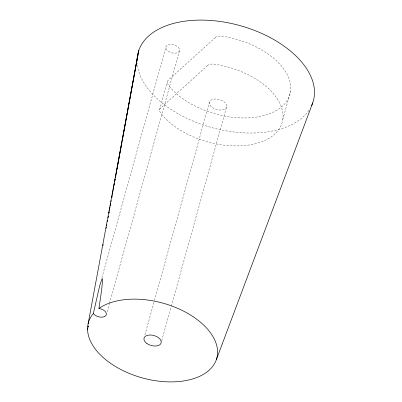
<?xml version="1.0" encoding="UTF-8"?>
<svg xmlns="http://www.w3.org/2000/svg" width="402" height="402" viewBox="0 0 402 402"><rect width="100%" height="100%" fill="white"/><g stroke="black" fill="none" stroke-linecap="round" stroke-linejoin="round"><path stroke-width="0.3" stroke-dasharray="2.01 1.51" d="M101.907 277.717L165.941 46.793M159.609 109.796L167.363 81.827M107.103 311.801L109.279 303.952M109.45 303.344L179.463 50.873A7.065 4.115 15.5 0 0 170.498 44.446A7.065 4.115 15.5 0 0 168.147 51.18A7.065 4.115 15.5 0 0 179.463 50.873M144.916 334.926L154.313 301.043M154.484 300.44L209.522 101.972M161.755 340.665L171.151 306.776M171.322 306.173L226.527 107.098A8.884 5.171 15.5 0 0 215.256 99.018A8.884 5.171 15.5 0 0 212.291 107.49A8.884 5.171 15.5 0 0 226.527 107.098M282.802 119.484L290.561 91.515M308.947 110.294A90.882 52.903 15.5 0 1 212.211 127.705A90.882 52.903 15.5 0 1 137.172 63.355M215.397 37.481L168.302 80.189A8.07 4.698 15.5 0 0 168.222 84.747A66.601 38.773 15.5 0 0 247.647 117.881A66.601 38.773 15.5 0 0 289.465 79.958A66.601 38.773 15.5 0 0 221.753 36.205A8.07 4.698 15.5 0 0 215.397 37.481M207.638 65.451L160.549 108.158A8.07 4.698 15.5 0 0 160.468 112.716A66.601 38.773 15.5 0 0 239.893 145.851A66.601 38.773 15.5 0 0 281.707 107.927A66.601 38.773 15.5 0 0 213.995 64.174A8.07 4.698 15.5 0 0 207.638 65.451"/><path stroke-width="0.6" d="M98.952 308.485L101.751 289.154L102.54 280.445L102.505 279.154L102.113 278.556L99.726 285.576L93.339 313.57A66.601 38.773 15.5 0 0 155.202 380.674A66.601 38.773 15.5 0 0 209.472 331.459A66.601 38.773 15.5 0 0 98.952 308.485A7.065 4.115 15.5 0 1 106.249 313.118A7.065 4.115 15.5 0 1 101.781 317.168A7.065 4.115 15.5 0 1 93.339 313.57M102.937 245.687L103.163 244.451M106.098 228.386L106.324 227.15M106.55 225.914L106.776 224.678M107.339 221.592L107.565 220.356M108.128 217.266L108.354 216.03M108.922 212.939L109.148 211.708M109.374 210.472L109.937 207.382M110.163 206.146L110.726 203.055M110.952 201.819L111.178 200.583M111.741 197.498L112.309 194.407M112.535 193.171L114.339 183.287M114.565 182.051L115.128 178.96M115.354 177.724L137.147 58.486M108.163 217.467L108.389 216.236M108.957 213.15L109.183 211.919M111.781 197.734L112.007 196.503M112.575 193.417L112.801 192.181M114.158 184.784L114.384 183.548M114.947 180.468L115.173 179.232M115.404 178.001L115.967 174.915M116.193 173.684L116.419 172.448M116.987 169.368L117.213 168.131M117.776 165.046L118.344 161.966M118.57 160.73L119.585 155.182M119.811 153.946L120.379 150.866M120.605 149.629L121.962 142.228M122.188 140.996L138.811 50.34L88.098 323.927M216.316 359.74L312.751 102.791M137.072 60.295A90.882 52.903 15.5 0 1 237.381 24.904A90.882 52.903 15.5 0 1 311.635 105.555M87.807 328.474L87.581 329.71L87.807 328.474M88.259 326.002L88.033 327.238L88.259 326.007M146.851 343.469A8.884 5.171 15.5 0 0 161.086 343.082A8.884 5.171 15.5 0 0 149.81 335.002A8.884 5.171 15.5 0 0 146.851 343.469"/></g></svg>
